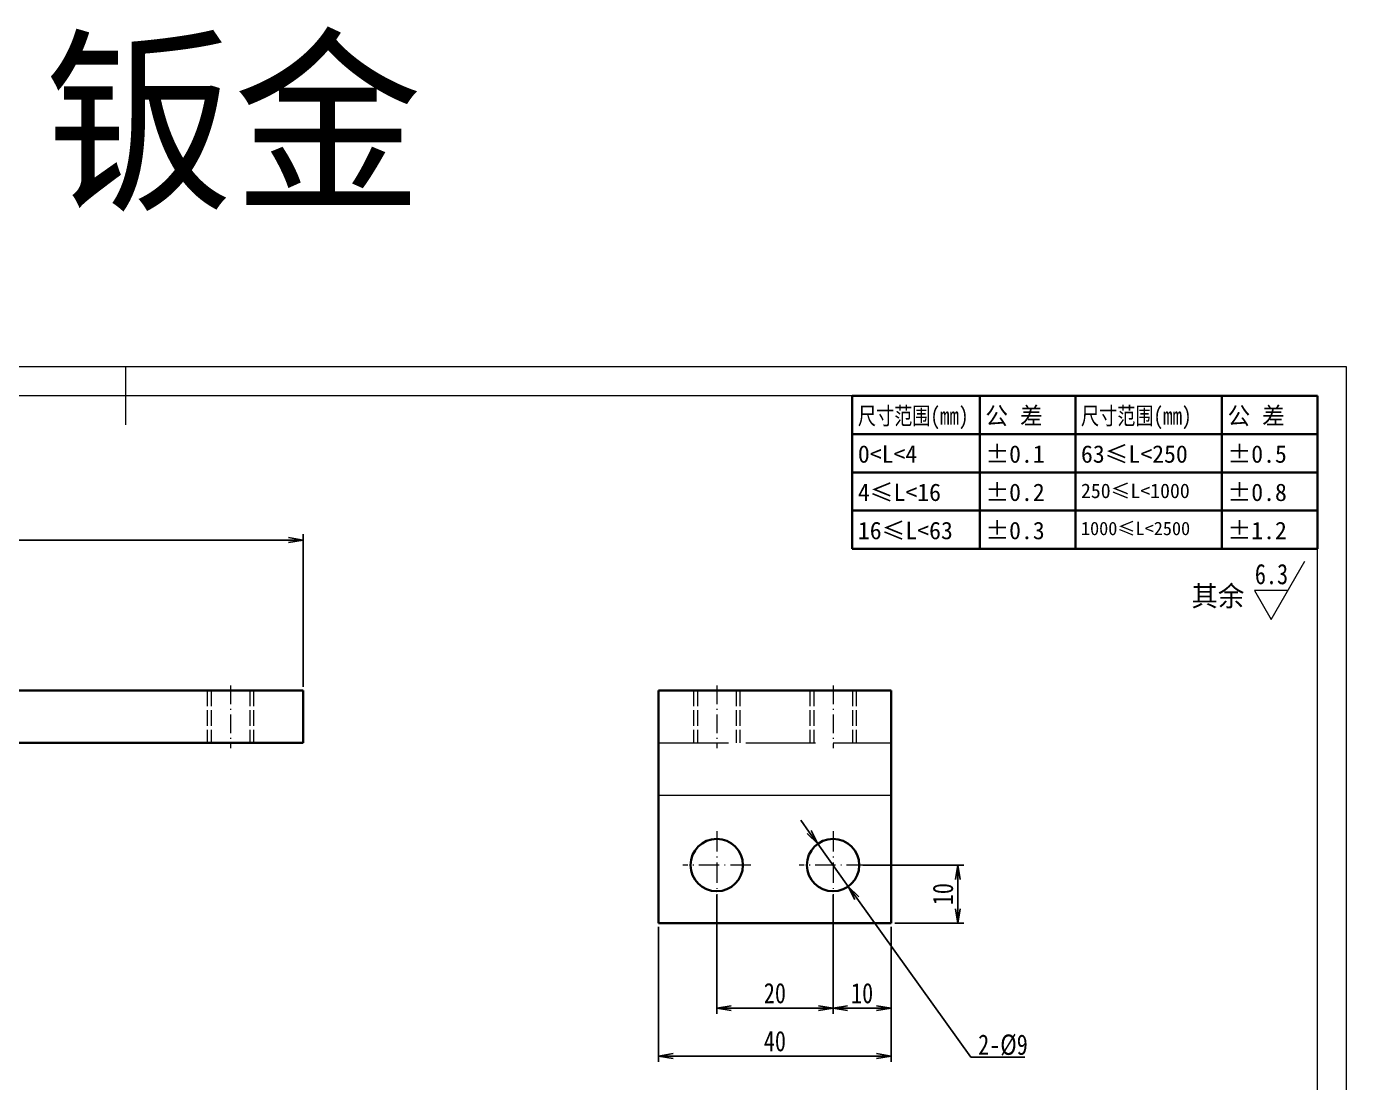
# Model space of a CAD drawing. Header units: millimetres. Extents: x -15766 to 80009, y -9701 to 15159.
# Drawn here: x 4176.8 to 4403.8, y 13427.7 to 13609.3 of the extents above; entities that cross this region are included whole.
import ezdxf
from ezdxf.enums import TextEntityAlignment as Align

# ---------------------------------------------------------------- set-up
doc = ezdxf.new("R2010")
doc.units = ezdxf.units.MM
for name, pattern in [('CENTER-HOKUTO_1', [16, 13, -1, 1, -1]), ('DASHDOT', [18.5, 12, -3, 0.5, -3]), ('DASHED', [15, 12, -3]), ('HIDDEN-HOKUTO_1', [2, 1, -1])]:
    doc.linetypes.add(name, pattern=pattern)
doc.layers.get('DEFPOINTS').update_dxf_attribs({"lineweight": 18})
for name, color, linetype, lineweight in [('AM_7', 2, 'CENTER-HOKUTO_1', 18), ('AM_HID', 1, 'HIDDEN-HOKUTO_1', 18), ('AM_VIS', 7, 'Continuous', 18), ('CDRAFT0', 7, 'Continuous', 18), ('DIM', 253, 'Continuous', 20), ('title_frame', 7, 'Continuous', 18), ('word_dim', 9, 'Continuous', 18), ('尺寸线层', 3, 'Continuous', 18), ('粗实线层', 7, 'Continuous', 35), ('粗实线层_1', 7, 'Continuous', 15)]:
    doc.layers.add(name, color=color, linetype=linetype, lineweight=lineweight)
doc.styles.add('DIM', font='', dxfattribs={"width": 0.8})
doc.styles.get('DIM').set_extended_font_data('NSimSun')
doc.dimstyles.new('1-1$0', dxfattribs={"dimtxt": 3.5, "dimasz": 2.5, "dimexe": 1, "dimexo": 0.625, "dimgap": 0.8, "dimtad": 1, "dimdsep": 46, "dimtxsty": 'DIM', "dimblk": 'OPEN', "dimcen": 0, "dimdle": 5, "dimclrd": 256, "dimclre": 256, "dimclrt": 3, "dimazin": 3, "dimtfac": 0.5, "dimtmove": 0, "dimatfit": 3, "dimldrblk": 'OPEN', "dimfxl": 0, "dimtolj": 1, "dimarcsym": 0})
doc.dimstyles.new('1-1$3', dxfattribs={"dimtxt": 3.5, "dimasz": 2.5, "dimexe": 1, "dimexo": 0.625, "dimgap": 0.3, "dimtad": 1, "dimtih": 1, "dimtoh": 1, "dimdsep": 46, "dimtxsty": 'DIM', "dimblk": 'OPEN', "dimcen": 0, "dimdle": 5, "dimclrd": 256, "dimclre": 256, "dimclrt": 3, "dimazin": 3, "dimtfac": 0.5, "dimtmove": 0, "dimatfit": 3, "dimldrblk": 'OPEN', "dimfxl": 0, "dimtolj": 1, "dimarcsym": 0})

# ---------------------------------------------------------------- blocks, each defined once
blk = doc.blocks.new('_OPEN')
at = {"color": 0, "linetype": 'ByBlock', "lineweight": -2}
for p, q in [((-1, 0.166667), (0, 0)), ((-1, -0.166667), (0, 0)), ((0, 0), (-1, 0))]:
    blk.add_line(p, q, dxfattribs=at)
blk = doc.blocks.new('*D737')
at = {"layer": 'DEFPOINTS', "color": 0, "transparency": 16777216}
for p in [(4224.36, 13520.95), (4224.36, 13495.07), (4093.36, 13477.07)]:
    blk.add_point(p, dxfattribs=at)
at = {"layer": 'word_dim', "linetype": 'Continuous', "lineweight": -2, "transparency": 16777216}
for p, q in [((4093.36, 13477.69), (4093.36, 13521.95)), ((4095.86, 13520.95), (4221.86, 13520.95)), ((4224.36, 13495.69), (4224.36, 13521.95))]:
    blk.add_line(p, q, dxfattribs=at)
at = {"layer": 'word_dim', "lineweight": -2, "transparency": 16777216, "xscale": 2.5, "yscale": 2.5, "zscale": 2.5, "rotation": 180}
blk.add_blockref('_OPEN', (4093.36, 13520.95), dxfattribs=at)
at = {"layer": 'word_dim', "lineweight": -2, "transparency": 16777216, "xscale": 2.5, "yscale": 2.5, "zscale": 2.5}
blk.add_blockref('_OPEN', (4224.36, 13520.95), dxfattribs=at)
at = {"layer": 'word_dim', "color": 3, "transparency": 16777216, "insert": (4158.86, 13523.5), "char_height": 3.5, "attachment_point": 5, "style": 'DIM'}
blk.add_mtext('\\A1;131', dxfattribs=at)
blk = doc.blocks.new('*D740')
at = {"layer": 'DEFPOINTS', "color": 0, "transparency": 16777216}
for p in [(4285.5, 13455.07), (4325.5, 13455.07), (4325.5, 13432.23)]:
    blk.add_point(p, dxfattribs=at)
at = {"layer": 'word_dim', "linetype": 'Continuous', "lineweight": -2, "transparency": 16777216}
for p, q in [((4285.5, 13454.44), (4285.5, 13431.23)), ((4325.5, 13454.44), (4325.5, 13431.23)), ((4288, 13432.23), (4323, 13432.23))]:
    blk.add_line(p, q, dxfattribs=at)
at = {"layer": 'word_dim', "lineweight": -2, "transparency": 16777216, "xscale": 2.5, "yscale": 2.5, "zscale": 2.5, "rotation": 180}
blk.add_blockref('_OPEN', (4285.5, 13432.23), dxfattribs=at)
at = {"layer": 'word_dim', "lineweight": -2, "transparency": 16777216, "xscale": 2.5, "yscale": 2.5, "zscale": 2.5}
blk.add_blockref('_OPEN', (4325.5, 13432.23), dxfattribs=at)
at = {"layer": 'word_dim', "color": 3, "transparency": 16777216, "insert": (4305.5, 13434.78), "char_height": 3.5, "attachment_point": 5, "style": 'DIM'}
blk.add_mtext('\\A1;40', dxfattribs=at)
blk = doc.blocks.new('*D741')
at = {"layer": 'DEFPOINTS', "color": 0, "transparency": 16777216}
for p in [(4315.5, 13460.57), (4325.5, 13455.07), (4325.5, 13440.48)]:
    blk.add_point(p, dxfattribs=at)
at = {"layer": 'word_dim', "linetype": 'Continuous', "lineweight": -2, "transparency": 16777216}
for p, q in [((4315.5, 13459.94), (4315.5, 13439.48)), ((4325.5, 13454.44), (4325.5, 13439.48)), ((4318, 13440.48), (4323, 13440.48))]:
    blk.add_line(p, q, dxfattribs=at)
at = {"layer": 'word_dim', "lineweight": -2, "transparency": 16777216, "xscale": 2.5, "yscale": 2.5, "zscale": 2.5, "rotation": 180}
blk.add_blockref('_OPEN', (4315.5, 13440.48), dxfattribs=at)
at = {"layer": 'word_dim', "lineweight": -2, "transparency": 16777216, "xscale": 2.5, "yscale": 2.5, "zscale": 2.5}
blk.add_blockref('_OPEN', (4325.5, 13440.48), dxfattribs=at)
at = {"layer": 'word_dim', "color": 3, "transparency": 16777216, "insert": (4320.5, 13443.03), "char_height": 3.5, "attachment_point": 5, "style": 'DIM'}
blk.add_mtext('\\A1;10', dxfattribs=at)
blk = doc.blocks.new('*D742')
at = {"layer": 'DEFPOINTS', "color": 0, "transparency": 16777216}
for p in [(4320, 13465.07), (4325.5, 13455.07), (4336.97, 13455.07)]:
    blk.add_point(p, dxfattribs=at)
at = {"layer": 'word_dim', "linetype": 'Continuous', "lineweight": -2, "transparency": 16777216}
for p, q in [((4320.62, 13465.07), (4337.97, 13465.07)), ((4336.97, 13462.57), (4336.97, 13457.57)), ((4326.12, 13455.07), (4337.97, 13455.07))]:
    blk.add_line(p, q, dxfattribs=at)
at = {"layer": 'word_dim', "lineweight": -2, "transparency": 16777216, "xscale": 2.5, "yscale": 2.5, "zscale": 2.5}
for p, rotation in [((4336.97, 13465.07), 90), ((4336.97, 13455.07), 270)]:
    blk.add_blockref('_OPEN', p, dxfattribs=dict(at, rotation=rotation))
at = {"layer": 'word_dim', "color": 3, "transparency": 16777216, "insert": (4334.42, 13460.07), "char_height": 3.5, "attachment_point": 5, "rotation": 90, "style": 'DIM'}
blk.add_mtext('\\A1;10', dxfattribs=at)
blk = doc.blocks.new('*D743')
at = {"layer": 'DEFPOINTS', "color": 0, "transparency": 16777216}
for p in [(4295.5, 13460.57), (4315.5, 13460.57), (4295.5, 13440.48)]:
    blk.add_point(p, dxfattribs=at)
at = {"layer": 'word_dim', "linetype": 'Continuous', "lineweight": -2, "transparency": 16777216}
for p, q in [((4295.5, 13459.94), (4295.5, 13439.48)), ((4315.5, 13459.94), (4315.5, 13439.48)), ((4313, 13440.48), (4298, 13440.48))]:
    blk.add_line(p, q, dxfattribs=at)
at = {"layer": 'word_dim', "lineweight": -2, "transparency": 16777216, "xscale": 2.5, "yscale": 2.5, "zscale": 2.5, "rotation": 180}
blk.add_blockref('_OPEN', (4295.5, 13440.48), dxfattribs=at)
at = {"layer": 'word_dim', "lineweight": -2, "transparency": 16777216, "xscale": 2.5, "yscale": 2.5, "zscale": 2.5}
blk.add_blockref('_OPEN', (4315.5, 13440.48), dxfattribs=at)
at = {"layer": 'word_dim', "color": 3, "transparency": 16777216, "insert": (4305.5, 13443.03), "char_height": 3.5, "attachment_point": 5, "style": 'DIM'}
blk.add_mtext('\\A1;20', dxfattribs=at)
blk = doc.blocks.new('*D744')
at = {"layer": 'DEFPOINTS', "color": 0, "transparency": 16777216}
for p in [(4312.87, 13468.72), (4318.13, 13461.41)]:
    blk.add_point(p, dxfattribs=at)
at = {"layer": 'word_dim', "linetype": 'Continuous', "lineweight": -2, "transparency": 16777216}
for p, q in [((4311.41, 13470.75), (4309.95, 13472.78)), ((4312.87, 13468.72), (4318.13, 13461.41)), ((4339.22, 13432.07), (4319.59, 13459.38)), ((4348.49, 13432.07), (4339.22, 13432.07))]:
    blk.add_line(p, q, dxfattribs=at)
at = {"layer": 'word_dim', "lineweight": -2, "transparency": 16777216, "xscale": 2.5, "yscale": 2.5, "zscale": 2.5}
for p, rotation in [((4312.87, 13468.72), 305.713394614612), ((4318.13, 13461.41), 125.713394614612)]:
    blk.add_blockref('_OPEN', p, dxfattribs=dict(at, rotation=rotation))
at = {"layer": 'word_dim', "color": 3, "transparency": 16777216, "insert": (4344.72, 13434.12), "char_height": 3.5, "attachment_point": 5, "style": 'DIM'}
blk.add_mtext('\\A1;2-%%c9', dxfattribs=at)
blk = doc.blocks.new('*X612')
at = {"layer": 'CDRAFT0'}
for p, q in [((420, 297), (0, 297)), ((420, 0), (420, 297))]:
    blk.add_line(p, q, dxfattribs=at)
at = {"layer": '粗实线层_1'}
for p, q in [((210, 297), (210, 287)), ((415, 292), (25, 292)), ((415, 5), (415, 292))]:
    blk.add_line(p, q, dxfattribs=at)
blk = doc.blocks.new('自由公差_1')
at = {"layer": '粗实线层'}
for p, q in [((-80, 0), (0, 0)), ((-80, 0), (-80, -26.3)), ((-58.08, 0), (-58.08, -26.3)), ((-41.64, 0), (-41.64, -26.3)), ((-16.44, 0), (-16.44, -26.3)), ((0, 0), (0, -26.3)), ((-80, -6.58), (0, -6.58)), ((-80, -13.15), (0, -13.15)), ((-80, -19.73), (0, -19.73)), ((-80, -26.3), (0, -26.3))]:
    blk.add_line(p, q, dxfattribs=at)
at = {"layer": '尺寸线层', "linetype": 'Continuous', "attachment_point": 1, "line_spacing_factor": 0.9}
for s, insert, char_height, width in [('{\\W0.8;尺寸范围(mm)}', (-79.04, -1.92), 3, 22.6032), ('公 差', (-57.12, -1.92), 3, 22.6032), ('{\\W0.8;尺寸范围(mm)}', (-40.68, -1.92), 3, 22.6032), ('公 差', (-15.48, -1.92), 3, 22.6032), ('0<L<4', (-79.04, -8.49), 3, 22.6032), ('%%P0.1', (-57.12, -8.49), 3, 12.7119), ('63≤L<250', (-40.68, -8.49), 3, 22.6032), ('%%P0.5', (-15.48, -8.49), 3, 12.5771), ('4≤L<16', (-79.04, -15.07), 3, 22.6032), ('%%P0.2', (-57.12, -15.07), 3, 12.4769), ('250≤L<1000', (-40.68, -15.07), 2.5, 22.6032), ('%%P0.8', (-15.48, -15.07), 3, 13.0759), ('16≤L<63', (-79.04, -21.64), 3, 22.6032), ('%%P0.3', (-57.12, -21.64), 3, 12.7119), ('1000≤L<2500', (-40.68, -21.64), 2.3, 22.6032), ('%%P1.2', (-15.48, -21.64), 3, 12.8764)]:
    blk.add_mtext(s, dxfattribs=dict(at, insert=insert, char_height=char_height, width=width))

msp = doc.modelspace()

# ---------------------------------------------------------------- linework, layer by layer
at = {"layer": 'AM_7', "linetype": 'DASHDOT', "lineweight": 13, "ltscale": 0.270016}
msp.add_line((4211.86048, 13495.96669), (4211.86048, 13485.16603), dxfattribs=at)
at = {"layer": 'AM_7', "linetype": 'DASHDOT', "lineweight": 13, "ltscale": 0.270013}
for p, q in [((4295.49947, 13495.96656), (4295.49947, 13485.16603)), ((4315.49947, 13495.96656), (4315.49947, 13485.16603))]:
    msp.add_line(p, q, dxfattribs=at)
at = {"layer": 'AM_7', "linetype": 'DASHDOT', "lineweight": 13, "ltscale": 0.292499}
for p, q in [((4295.49996, 13470.91652), (4295.49996, 13459.21656)), ((4315.49996, 13470.91652), (4315.49996, 13459.21656))]:
    msp.add_line(p, q, dxfattribs=at)
at = {"layer": 'AM_7', "linetype": 'DASHDOT', "lineweight": 13, "ltscale": 0.292505}
for p, q in [((4301.35005, 13465.06654), (4289.64986, 13465.06654)), ((4321.35005, 13465.06654), (4309.64986, 13465.06654))]:
    msp.add_line(p, q, dxfattribs=at)
at = {"layer": 'AM_HID', "linetype": 'DASHED', "lineweight": 13, "ltscale": 0.225}
for p, q in [((4207.86048, 13495.06654), (4207.86048, 13486.06654)), ((4207.86048, 13495.06654), (4207.86048, 13486.06654)), ((4208.53724, 13495.06654), (4208.53724, 13486.06654)), ((4208.53724, 13495.06654), (4208.53724, 13486.06654)), ((4215.18421, 13495.06654), (4215.18421, 13486.06654)), ((4215.18421, 13495.06654), (4215.18421, 13486.06654)), ((4215.86048, 13495.06654), (4215.86048, 13486.06654)), ((4215.86048, 13495.06654), (4215.86048, 13486.06654)), ((4291.49947, 13495.06654), (4291.49947, 13486.06654)), ((4292.17623, 13495.06654), (4292.17623, 13486.06654)), ((4298.8232, 13495.06654), (4298.8232, 13486.06654)), ((4299.49947, 13495.06654), (4299.49947, 13486.06654)), ((4311.49947, 13495.06654), (4311.49947, 13486.06654)), ((4312.17623, 13495.06654), (4312.17623, 13486.06654)), ((4318.8232, 13495.06654), (4318.8232, 13486.06654)), ((4319.49947, 13495.06654), (4319.49947, 13486.06654))]:
    msp.add_line(p, q, dxfattribs=at)
at = {"layer": 'AM_HID', "linetype": 'DASHED', "lineweight": 13}
for p, q in [((4285.49996, 13486.06654), (4325.49996, 13486.06654)), ((4285.49996, 13477.06654), (4325.49996, 13477.06654))]:
    msp.add_line(p, q, dxfattribs=at)
at = {"layer": 'AM_VIS', "lineweight": 35}
for p, q in [((4224.36048, 13495.06654), (4102.36048, 13495.06654)), ((4224.36048, 13486.06654), (4224.36048, 13495.06654)), ((4285.49996, 13477.06654), (4285.49947, 13495.06654)), ((4285.49947, 13495.06654), (4325.49947, 13495.06654)), ((4325.49996, 13477.06654), (4325.49947, 13495.06654)), ((4102.36048, 13486.06654), (4224.36048, 13486.06654)), ((4285.49996, 13477.06654), (4285.49996, 13455.06654)), ((4325.49996, 13477.06654), (4325.49996, 13455.06654)), ((4285.49996, 13455.06654), (4325.49996, 13455.06654))]:
    msp.add_line(p, q, dxfattribs=at)
at = {"layer": 'AM_VIS', "lineweight": 13}
msp.add_line((4285.49996, 13477.06654), (4325.49996, 13477.06654), dxfattribs=at)
at = {"layer": 'AM_VIS', "lineweight": 35}
for centre in [(4295.49996, 13465.06654), (4315.49996, 13465.06654)]:
    msp.add_circle(centre, 4.5, dxfattribs=at)
at = {"layer": 'DIM'}
for p, q in [((4390.87128, 13507.30629), (4396.64479, 13517.30629)), ((4393.75804, 13512.30629), (4387.98453, 13512.30629)), ((4387.98453, 13512.30629), (4390.87128, 13507.30629))]:
    msp.add_line(p, q, dxfattribs=at)

# ---------------------------------------------------------------- block references
at = {"layer": 'title_frame'}
for name, p in [('*X612', (3983.81617, 13253.73384)), ('自由公差_1', (4398.81617, 13545.73384))]:
    msp.add_blockref(name, p, dxfattribs=at)

# ---------------------------------------------------------------- texts
at = {"layer": 'DIM', "color": 2, "style": 'DIM', "width": 0.8}
msp.add_attdef('6.3', text='0.0', height=3.5, dxfattribs=at).set_placement((4393.75804, 13512.30629), align=Align.BOTTOM_RIGHT)
at = {"layer": 'word_dim', "color": 3, "insert": (4179.8794, 13605.3099), "char_height": 25, "width": 116.6634772, "attachment_point": 1}
msp.add_mtext('钣金', dxfattribs=at)
at = {"layer": 'word_dim', "linetype": 'Continuous', "insert": (4377.13132, 13513.07215), "char_height": 3.5, "width": 10.860604, "attachment_point": 1}
msp.add_mtext('{\\C3;其余}', dxfattribs=at)

# ---------------------------------------------------------------- dimensions: what is measured, and where the dimension line sits
at = {"layer": 'word_dim'}
for base, p1, p2, picture, middle in [((4224.36048, 13520.95374), (4093.36048, 13477.06654), (4224.36048, 13495.06654), '*D737', (4158.86048, 13523.50374)), ((4295.49996, 13440.48168), (4315.49996, 13460.56654), (4295.49996, 13460.56654), '*D743', (4305.49996, 13443.03168)), ((4325.49996, 13440.48168), (4315.49996, 13460.56654), (4325.49996, 13455.06654), '*D741', (4320.49996, 13443.03168)), ((4325.49996, 13432.22916), (4285.49996, 13455.06654), (4325.49996, 13455.06654), '*D740', (4305.49996, 13434.77916))]:
    dim = msp.add_linear_dim(base=base, p1=p1, p2=p2, dimstyle='1-1$0', dxfattribs=at)
    dim.commit()
    dim.dimension.update_dxf_attribs({"geometry": picture, "text_midpoint": middle})
dim = msp.add_diameter_dim_2p(p1=(4312.87317, 13468.7203), p2=(4318.12675, 13461.41278), dimstyle='1-1$3', override={"dimpost": '2-%%c<>'}, dxfattribs=at)
dim.commit()
dim.dimension.update_dxf_attribs({"geometry": '*D744', "text_midpoint": (4344.72221, 13432.06981), "dimtype": 163})
dim = msp.add_linear_dim(base=(4336.97332, 13455.06654), p1=(4319.99996, 13465.06654), p2=(4325.49996, 13455.06654), angle=90, dimstyle='1-1$0', dxfattribs=at)
dim.commit()
dim.dimension.update_dxf_attribs({"geometry": '*D742', "text_midpoint": (4334.42332, 13460.06654)})

doc.saveas('drawing.dxf')
